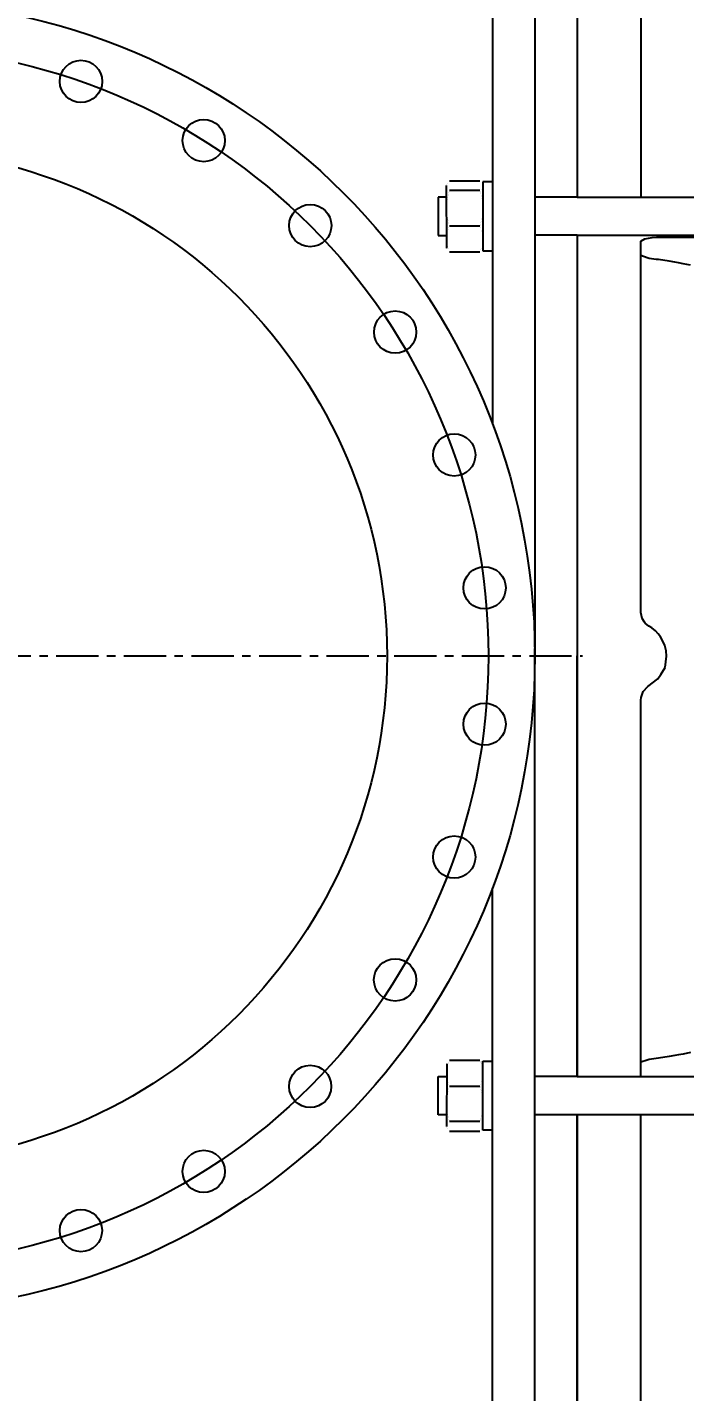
# Model space of a CAD drawing. Header units: inches. Extents: x 0 to 533, y 0 to 406.
# Drawn here: x 163.17 to 182.62, y 288.66 to 329 of the extents above; entities that cross this region are included whole.
import ezdxf

# ---------------------------------------------------------------- set-up
doc = ezdxf.new("R2010")
doc.units = ezdxf.units.IN
doc.header["$MEASUREMENT"] = 0
doc.linetypes.add('CENTER', pattern=[2, 1.25, -0.25, 0.25, -0.25])
doc.layers.add('UnFound-2', color=7, linetype='Continuous')
doc.styles.get("Standard").update_dxf_attribs({"font": 'arial.ttf'})
doc.dimstyles.new('STANDARD 2 PLCS', dxfattribs={"dimtxt": 0.125, "dimasz": 0.18, "dimexe": 0.18, "dimexo": 0.0625, "dimgap": 0.09, "dimtad": 0, "dimtih": 1, "dimtoh": 1, "dimzin": 4, "dimdsep": 46, "dimtxsty": 'Standard', "dimcen": 0.09, "dimaunit": 1, "dimadec": 0, "dimazin": 1, "dimtfac": 1, "dimtofl": 0, "dimtmove": 1, "dimatfit": 3, "dimfxl": 1, "dimtolj": 1, "dimtzin": 4, "dimarcsym": 0})

# ---------------------------------------------------------------- blocks, each defined once
blk = doc.blocks.new('P1INLETTV')
for p, q in [((47.525, 35.002), (47.525, 6.866)), ((48.781, 35.002), (48.781, -0.225)), ((50.037, 30.827), (50.037, 13.57)), ((50.037, 30.827), (50.037, 13.57)), ((46.174, 12.06), (46.166, 13.911)), ((46.258, 14.054), (47.157, 14.054)), ((47.157, 13.767), (46.258, 13.767)), ((47.525, 14.025), (47.242, 14.025)), ((47.242, 14.025), (47.242, 11.979)), ((45.925, 13.572), (45.923, 12.437)), ((46.167, 13.568), (45.925, 13.572)), ((50.037, 13.57), (48.781, 13.57)), ((46.258, 12.716), (47.157, 12.716)), ((45.923, 12.437), (46.174, 12.437)), ((50.037, 12.44), (48.781, 12.44)), ((50.037, 12.44), (50.037, 0)), ((50.037, 12.44), (50.037, 0)), ((46.258, 11.95), (47.157, 11.95)), ((47.242, 11.979), (47.525, 11.979)), ((48.781, -35.002), (48.781, 0.225)), ((50.037, -12.433), (50.037, 0)), ((50.037, -12.433), (50.037, 0)), ((47.525, -35.002), (47.525, -6.866)), ((46.174, -12.06), (46.166, -13.911)), ((46.258, -11.95), (47.157, -11.95)), ((47.242, -14.025), (47.242, -11.979)), ((47.242, -11.979), (47.525, -11.979)), ((45.925, -13.572), (45.923, -12.437)), ((45.923, -12.437), (46.174, -12.437)), ((50.037, -12.433), (48.781, -12.433)), ((46.258, -12.716), (47.157, -12.716)), ((46.167, -13.568), (45.925, -13.572)), ((50.037, -13.563), (48.781, -13.563)), ((50.037, -30.82), (50.037, -13.563)), ((50.037, -30.82), (50.037, -13.563)), ((47.157, -13.767), (46.258, -13.767)), ((46.258, -14.054), (47.157, -14.054)), ((47.525, -14.025), (47.242, -14.025))]:
    blk.add_line(p, q)
at = {"color": 5, "linetype": 'CENTER'}
blk.add_line((8.621, 0), (50.195, 0), dxfattribs=at)
for centre, radius in [((29.408, 0), 19.375), ((35.353, 16.99), 0.625), ((38.984, 15.241), 0.625), ((29.408, 0), 15), ((42.136, 12.728), 0.625), ((44.649, 9.577), 0.625), ((46.397, 5.945), 0.625), ((47.294, 2.015), 0.625), ((47.294, -2.016), 0.625), ((46.397, -5.945), 0.625), ((44.648, -9.577), 0.625), ((42.135, -12.728), 0.625), ((38.984, -15.241), 0.625), ((35.352, -16.99), 0.625)]:
    blk.add_circle(centre, radius)
at = {"color": 5}
blk.add_circle((29.408, 0), 18, dxfattribs=at)
at = {"layer": 'UnFound-2', "color": 7, "lineweight": 9}
for points in [[(46.174, 13.944, 0.0041, 0.0041, 0), (46.194, 13.98, 0.0041, 0.0041, 0)], [(46.174, 13.944, 0.00327, 0.00327, 0), (46.174, 13.911, 0.00327, 0.00327, 0)], [(46.258, 14.054, 0.000385, 0.000385, 0), (46.252, 14.049, 0.000385, 0.000385, 0), (46.246, 14.042, 0.000385, 0.000385, 0), (46.239, 14.037, 0.000385, 0.000385, 0), (46.235, 14.033, 0.000385, 0.000385, 0), (46.229, 14.026, 0.000385, 0.000385, 0), (46.224, 14.021, 0.000385, 0.000385, 0), (46.219, 14.015, 0.000385, 0.000385, 0), (46.215, 14.009, 0.000385, 0.000385, 0), (46.211, 14.004, 0.000385, 0.000385, 0), (46.207, 13.998, 0.000385, 0.000385, 0), (46.202, 13.993, 0.000385, 0.000385, 0), (46.2, 13.989, 0.000385, 0.000385, 0), (46.196, 13.984, 0.000385, 0.000385, 0), (46.194, 13.978, 0.000385, 0.000385, 0), (46.19, 13.972, 0.000385, 0.000385, 0), (46.188, 13.966, 0.000385, 0.000385, 0), (46.185, 13.962, 0.000385, 0.000385, 0), (46.183, 13.957, 0.000385, 0.000385, 0), (46.181, 13.952, 0.000385, 0.000385, 0), (46.179, 13.946, 0.000385, 0.000385, 0), (46.178, 13.94, 0.000385, 0.000385, 0), (46.176, 13.937, 0.000385, 0.000385, 0), (46.176, 13.931, 0.000385, 0.000385, 0), (46.175, 13.926, 0.000385, 0.000385, 0), (46.175, 13.921, 0.000385, 0.000385, 0), (46.175, 13.915, 0.000385, 0.000385, 0), (46.175, 13.911, 0.000385, 0.000385, 0)], [(46.174, 13.911, 0.000397, 0.000397, 0), (46.174, 13.906, 0.000397, 0.000397, 0), (46.174, 13.901, 0.000397, 0.000397, 0), (46.175, 13.895, 0.000397, 0.000397, 0), (46.176, 13.891, 0.000397, 0.000397, 0), (46.176, 13.885, 0.000397, 0.000397, 0), (46.178, 13.88, 0.000397, 0.000397, 0), (46.18, 13.875, 0.000397, 0.000397, 0), (46.181, 13.87, 0.000397, 0.000397, 0), (46.184, 13.865, 0.000397, 0.000397, 0), (46.186, 13.86, 0.000397, 0.000397, 0), (46.188, 13.853, 0.000397, 0.000397, 0), (46.191, 13.85, 0.000397, 0.000397, 0), (46.193, 13.845, 0.000397, 0.000397, 0), (46.195, 13.84, 0.000397, 0.000397, 0), (46.199, 13.834, 0.000397, 0.000397, 0), (46.203, 13.829, 0.000397, 0.000397, 0), (46.207, 13.823, 0.000397, 0.000397, 0), (46.212, 13.818, 0.000397, 0.000397, 0), (46.215, 13.812, 0.000397, 0.000397, 0), (46.219, 13.807, 0.000397, 0.000397, 0), (46.224, 13.801, 0.000397, 0.000397, 0), (46.229, 13.796, 0.000397, 0.000397, 0), (46.235, 13.79, 0.000397, 0.000397, 0), (46.24, 13.785, 0.000397, 0.000397, 0), (46.246, 13.778, 0.000397, 0.000397, 0), (46.252, 13.772, 0.000397, 0.000397, 0), (46.258, 13.768, 0.000397, 0.000397, 0)], [(46.258, 13.767, 0.00174, 0.00174, 0), (46.252, 13.746, 0.00174, 0.00174, 0), (46.246, 13.724, 0.00174, 0.00174, 0), (46.239, 13.704, 0.00174, 0.00174, 0), (46.235, 13.682, 0.00174, 0.00174, 0), (46.229, 13.662, 0.00174, 0.00174, 0), (46.224, 13.641, 0.00174, 0.00174, 0), (46.219, 13.621, 0.00174, 0.00174, 0), (46.215, 13.602, 0.00174, 0.00174, 0), (46.211, 13.582, 0.00174, 0.00174, 0), (46.207, 13.562, 0.00174, 0.00174, 0), (46.202, 13.542, 0.00174, 0.00174, 0), (46.2, 13.523, 0.00174, 0.00174, 0), (46.196, 13.503, 0.00174, 0.00174, 0), (46.194, 13.485, 0.00174, 0.00174, 0), (46.19, 13.467, 0.00174, 0.00174, 0), (46.188, 13.447, 0.00174, 0.00174, 0), (46.185, 13.428, 0.00174, 0.00174, 0), (46.183, 13.408, 0.00174, 0.00174, 0), (46.181, 13.39, 0.00174, 0.00174, 0), (46.179, 13.372, 0.00174, 0.00174, 0), (46.178, 13.352, 0.00174, 0.00174, 0), (46.176, 13.335, 0.00174, 0.00174, 0), (46.176, 13.316, 0.00174, 0.00174, 0), (46.175, 13.297, 0.00174, 0.00174, 0), (46.175, 13.278, 0.00174, 0.00174, 0), (46.175, 13.26, 0.00174, 0.00174, 0), (46.175, 13.24, 0.00174, 0.00174, 0)], [(47.242, 13.24, 0.00174, 0.00174, 0), (47.242, 13.26, 0.00174, 0.00174, 0), (47.242, 13.278, 0.00174, 0.00174, 0), (47.241, 13.297, 0.00174, 0.00174, 0), (47.24, 13.316, 0.00174, 0.00174, 0), (47.239, 13.335, 0.00174, 0.00174, 0), (47.238, 13.352, 0.00174, 0.00174, 0), (47.236, 13.372, 0.00174, 0.00174, 0), (47.235, 13.39, 0.00174, 0.00174, 0), (47.232, 13.408, 0.00174, 0.00174, 0), (47.23, 13.428, 0.00174, 0.00174, 0), (47.227, 13.448, 0.00174, 0.00174, 0), (47.225, 13.466, 0.00174, 0.00174, 0), (47.222, 13.485, 0.00174, 0.00174, 0), (47.22, 13.502, 0.00174, 0.00174, 0), (47.217, 13.523, 0.00174, 0.00174, 0), (47.213, 13.541, 0.00174, 0.00174, 0), (47.209, 13.562, 0.00174, 0.00174, 0), (47.204, 13.581, 0.00174, 0.00174, 0), (47.201, 13.602, 0.00174, 0.00174, 0), (47.196, 13.621, 0.00174, 0.00174, 0), (47.192, 13.641, 0.00174, 0.00174, 0), (47.186, 13.661, 0.00174, 0.00174, 0), (47.181, 13.683, 0.00174, 0.00174, 0), (47.176, 13.703, 0.00174, 0.00174, 0), (47.169, 13.724, 0.00174, 0.00174, 0), (47.164, 13.745, 0.00174, 0.00174, 0), (47.157, 13.767, 0.00174, 0.00174, 0)], [(47.242, 13.911, 0.000397, 0.000397, 0), (47.242, 13.916, 0.000397, 0.000397, 0), (47.242, 13.922, 0.000397, 0.000397, 0), (47.241, 13.927, 0.000397, 0.000397, 0), (47.24, 13.931, 0.000397, 0.000397, 0), (47.239, 13.936, 0.000397, 0.000397, 0), (47.238, 13.94, 0.000397, 0.000397, 0), (47.236, 13.946, 0.000397, 0.000397, 0), (47.235, 13.952, 0.000397, 0.000397, 0), (47.232, 13.957, 0.000397, 0.000397, 0), (47.23, 13.962, 0.000397, 0.000397, 0), (47.227, 13.967, 0.000397, 0.000397, 0), (47.225, 13.972, 0.000397, 0.000397, 0), (47.222, 13.978, 0.000397, 0.000397, 0), (47.22, 13.983, 0.000397, 0.000397, 0), (47.217, 13.988, 0.000397, 0.000397, 0), (47.213, 13.993, 0.000397, 0.000397, 0), (47.209, 13.999, 0.000397, 0.000397, 0), (47.204, 14.005, 0.000397, 0.000397, 0), (47.201, 14.009, 0.000397, 0.000397, 0), (47.196, 14.014, 0.000397, 0.000397, 0), (47.192, 14.021, 0.000397, 0.000397, 0), (47.186, 14.026, 0.000397, 0.000397, 0), (47.181, 14.032, 0.000397, 0.000397, 0), (47.176, 14.037, 0.000397, 0.000397, 0), (47.169, 14.043, 0.000397, 0.000397, 0), (47.164, 14.05, 0.000397, 0.000397, 0), (47.157, 14.054, 0.000397, 0.000397, 0)], [(47.157, 13.767, 0.000385, 0.000385, 0), (47.164, 13.773, 0.000385, 0.000385, 0), (47.17, 13.779, 0.000385, 0.000385, 0), (47.176, 13.786, 0.000385, 0.000385, 0), (47.181, 13.789, 0.000385, 0.000385, 0), (47.186, 13.795, 0.000385, 0.000385, 0), (47.192, 13.801, 0.000385, 0.000385, 0), (47.196, 13.807, 0.000385, 0.000385, 0), (47.2, 13.812, 0.000385, 0.000385, 0), (47.204, 13.818, 0.000385, 0.000385, 0), (47.209, 13.824, 0.000385, 0.000385, 0), (47.213, 13.829, 0.000385, 0.000385, 0), (47.217, 13.834, 0.000385, 0.000385, 0), (47.22, 13.839, 0.000385, 0.000385, 0), (47.222, 13.844, 0.000385, 0.000385, 0), (47.225, 13.85, 0.000385, 0.000385, 0), (47.227, 13.854, 0.000385, 0.000385, 0), (47.23, 13.861, 0.000385, 0.000385, 0), (47.232, 13.865, 0.000385, 0.000385, 0), (47.235, 13.869, 0.000385, 0.000385, 0), (47.236, 13.874, 0.000385, 0.000385, 0), (47.237, 13.88, 0.000385, 0.000385, 0), (47.239, 13.885, 0.000385, 0.000385, 0), (47.24, 13.89, 0.000385, 0.000385, 0), (47.241, 13.895, 0.000385, 0.000385, 0), (47.241, 13.901, 0.000385, 0.000385, 0), (47.242, 13.907, 0.000385, 0.000385, 0), (47.242, 13.911, 0.000385, 0.000385, 0)], [(47.242, 13.944, 0.0041, 0.0041, 0), (47.221, 13.98, 0.0041, 0.0041, 0)], [(46.174, 13.24, 0.00173, 0.00173, 0), (46.174, 13.221, 0.00173, 0.00173, 0), (46.174, 13.203, 0.00173, 0.00173, 0), (46.175, 13.184, 0.00173, 0.00173, 0), (46.176, 13.165, 0.00173, 0.00173, 0), (46.176, 13.148, 0.00173, 0.00173, 0), (46.178, 13.129, 0.00173, 0.00173, 0), (46.18, 13.109, 0.00173, 0.00173, 0), (46.181, 13.092, 0.00173, 0.00173, 0), (46.184, 13.072, 0.00173, 0.00173, 0), (46.186, 13.053, 0.00173, 0.00173, 0), (46.188, 13.034, 0.00173, 0.00173, 0), (46.191, 13.017, 0.00173, 0.00173, 0), (46.193, 12.997, 0.00173, 0.00173, 0), (46.195, 12.978, 0.00173, 0.00173, 0), (46.199, 12.958, 0.00173, 0.00173, 0), (46.203, 12.94, 0.00173, 0.00173, 0), (46.207, 12.921, 0.00173, 0.00173, 0), (46.212, 12.9, 0.00173, 0.00173, 0), (46.215, 12.879, 0.00173, 0.00173, 0), (46.219, 12.86, 0.00173, 0.00173, 0), (46.224, 12.84, 0.00173, 0.00173, 0), (46.229, 12.82, 0.00173, 0.00173, 0), (46.235, 12.798, 0.00173, 0.00173, 0), (46.24, 12.778, 0.00173, 0.00173, 0), (46.246, 12.757, 0.00173, 0.00173, 0), (46.252, 12.737, 0.00173, 0.00173, 0), (46.258, 12.716, 0.00173, 0.00173, 0)], [(47.157, 12.716, 0.00174, 0.00174, 0), (47.164, 12.736, 0.00174, 0.00174, 0), (47.17, 12.757, 0.00174, 0.00174, 0), (47.176, 12.777, 0.00174, 0.00174, 0), (47.181, 12.798, 0.00174, 0.00174, 0), (47.186, 12.82, 0.00174, 0.00174, 0), (47.192, 12.84, 0.00174, 0.00174, 0), (47.196, 12.86, 0.00174, 0.00174, 0), (47.2, 12.879, 0.00174, 0.00174, 0), (47.204, 12.9, 0.00174, 0.00174, 0), (47.209, 12.921, 0.00174, 0.00174, 0), (47.213, 12.939, 0.00174, 0.00174, 0), (47.217, 12.958, 0.00174, 0.00174, 0), (47.22, 12.977, 0.00174, 0.00174, 0), (47.222, 12.997, 0.00174, 0.00174, 0), (47.225, 13.016, 0.00174, 0.00174, 0), (47.227, 13.034, 0.00174, 0.00174, 0), (47.23, 13.053, 0.00174, 0.00174, 0), (47.232, 13.072, 0.00174, 0.00174, 0), (47.235, 13.092, 0.00174, 0.00174, 0), (47.236, 13.11, 0.00174, 0.00174, 0), (47.237, 13.129, 0.00174, 0.00174, 0), (47.239, 13.148, 0.00174, 0.00174, 0), (47.24, 13.165, 0.00174, 0.00174, 0), (47.241, 13.184, 0.00174, 0.00174, 0), (47.241, 13.203, 0.00174, 0.00174, 0), (47.242, 13.221, 0.00174, 0.00174, 0), (47.242, 13.241, 0.00174, 0.00174, 0)], [(46.258, 12.716, 0.00125, 0.00125, 0), (46.252, 12.698, 0.00125, 0.00125, 0), (46.246, 12.684, 0.00125, 0.00125, 0), (46.239, 12.668, 0.00125, 0.00125, 0), (46.235, 12.654, 0.00125, 0.00125, 0), (46.229, 12.639, 0.00125, 0.00125, 0), (46.224, 12.623, 0.00125, 0.00125, 0), (46.219, 12.609, 0.00125, 0.00125, 0), (46.215, 12.594, 0.00125, 0.00125, 0), (46.211, 12.58, 0.00125, 0.00125, 0), (46.207, 12.566, 0.00125, 0.00125, 0), (46.202, 12.552, 0.00125, 0.00125, 0), (46.2, 12.537, 0.00125, 0.00125, 0), (46.196, 12.524, 0.00125, 0.00125, 0), (46.194, 12.509, 0.00125, 0.00125, 0), (46.19, 12.495, 0.00125, 0.00125, 0), (46.188, 12.483, 0.00125, 0.00125, 0), (46.185, 12.467, 0.00125, 0.00125, 0), (46.183, 12.455, 0.00125, 0.00125, 0), (46.181, 12.441, 0.00125, 0.00125, 0), (46.179, 12.427, 0.00125, 0.00125, 0), (46.178, 12.414, 0.00125, 0.00125, 0), (46.176, 12.4, 0.00125, 0.00125, 0), (46.176, 12.386, 0.00125, 0.00125, 0), (46.175, 12.374, 0.00125, 0.00125, 0), (46.175, 12.36, 0.00125, 0.00125, 0), (46.175, 12.345, 0.00125, 0.00125, 0), (46.175, 12.332, 0.00125, 0.00125, 0)], [(47.242, 12.332, 0.00126, 0.00126, 0), (47.242, 12.345, 0.00126, 0.00126, 0), (47.242, 12.36, 0.00126, 0.00126, 0), (47.241, 12.373, 0.00126, 0.00126, 0), (47.24, 12.387, 0.00126, 0.00126, 0), (47.239, 12.399, 0.00126, 0.00126, 0), (47.238, 12.414, 0.00126, 0.00126, 0), (47.236, 12.427, 0.00126, 0.00126, 0), (47.235, 12.441, 0.00126, 0.00126, 0), (47.232, 12.454, 0.00126, 0.00126, 0), (47.23, 12.468, 0.00126, 0.00126, 0), (47.227, 12.482, 0.00126, 0.00126, 0), (47.225, 12.496, 0.00126, 0.00126, 0), (47.222, 12.509, 0.00126, 0.00126, 0), (47.22, 12.524, 0.00126, 0.00126, 0), (47.217, 12.537, 0.00126, 0.00126, 0), (47.213, 12.553, 0.00126, 0.00126, 0), (47.209, 12.566, 0.00126, 0.00126, 0), (47.204, 12.58, 0.00126, 0.00126, 0), (47.201, 12.594, 0.00126, 0.00126, 0), (47.196, 12.608, 0.00126, 0.00126, 0), (47.192, 12.624, 0.00126, 0.00126, 0), (47.186, 12.638, 0.00126, 0.00126, 0), (47.181, 12.654, 0.00126, 0.00126, 0), (47.176, 12.668, 0.00126, 0.00126, 0), (47.169, 12.684, 0.00126, 0.00126, 0), (47.164, 12.699, 0.00126, 0.00126, 0), (47.157, 12.715, 0.00126, 0.00126, 0)], [(46.174, 12.332, 0.00125, 0.00125, 0), (46.174, 12.318, 0.00125, 0.00125, 0), (46.174, 12.306, 0.00125, 0.00125, 0), (46.175, 12.291, 0.00125, 0.00125, 0), (46.176, 12.278, 0.00125, 0.00125, 0), (46.176, 12.265, 0.00125, 0.00125, 0), (46.178, 12.251, 0.00125, 0.00125, 0), (46.18, 12.237, 0.00125, 0.00125, 0), (46.181, 12.224, 0.00125, 0.00125, 0), (46.184, 12.21, 0.00125, 0.00125, 0), (46.186, 12.196, 0.00125, 0.00125, 0), (46.188, 12.184, 0.00125, 0.00125, 0), (46.191, 12.168, 0.00125, 0.00125, 0), (46.193, 12.155, 0.00125, 0.00125, 0), (46.195, 12.14, 0.00125, 0.00125, 0), (46.199, 12.127, 0.00125, 0.00125, 0), (46.203, 12.112, 0.00125, 0.00125, 0), (46.207, 12.099, 0.00125, 0.00125, 0), (46.212, 12.084, 0.00125, 0.00125, 0), (46.215, 12.071, 0.00125, 0.00125, 0), (46.219, 12.056, 0.00125, 0.00125, 0), (46.224, 12.04, 0.00125, 0.00125, 0), (46.229, 12.028, 0.00125, 0.00125, 0), (46.235, 12.01, 0.00125, 0.00125, 0), (46.24, 11.997, 0.00125, 0.00125, 0), (46.246, 11.981, 0.00125, 0.00125, 0), (46.252, 11.965, 0.00125, 0.00125, 0), (46.258, 11.951, 0.00125, 0.00125, 0)], [(47.157, 11.95, 0.00125, 0.00125, 0), (47.164, 11.965, 0.00125, 0.00125, 0), (47.17, 11.981, 0.00125, 0.00125, 0), (47.176, 11.997, 0.00125, 0.00125, 0), (47.181, 12.01, 0.00125, 0.00125, 0), (47.186, 12.027, 0.00125, 0.00125, 0), (47.192, 12.041, 0.00125, 0.00125, 0), (47.196, 12.055, 0.00125, 0.00125, 0), (47.2, 12.07, 0.00125, 0.00125, 0), (47.204, 12.085, 0.00125, 0.00125, 0), (47.209, 12.098, 0.00125, 0.00125, 0), (47.213, 12.113, 0.00125, 0.00125, 0), (47.217, 12.127, 0.00125, 0.00125, 0), (47.22, 12.14, 0.00125, 0.00125, 0), (47.222, 12.155, 0.00125, 0.00125, 0), (47.225, 12.169, 0.00125, 0.00125, 0), (47.227, 12.183, 0.00125, 0.00125, 0), (47.23, 12.197, 0.00125, 0.00125, 0), (47.232, 12.21, 0.00125, 0.00125, 0), (47.235, 12.224, 0.00125, 0.00125, 0), (47.236, 12.237, 0.00125, 0.00125, 0), (47.237, 12.251, 0.00125, 0.00125, 0), (47.239, 12.264, 0.00125, 0.00125, 0), (47.24, 12.279, 0.00125, 0.00125, 0), (47.241, 12.291, 0.00125, 0.00125, 0), (47.241, 12.305, 0.00125, 0.00125, 0), (47.242, 12.319, 0.00125, 0.00125, 0), (47.242, 12.331, 0.00125, 0.00125, 0)], [(46.174, 12.06, 0.00401, 0.00401, 0), (46.194, 12.025, 0.00401, 0.00401, 0)], [(46.258, 11.95, 0.000215, 0.000215, 0), (46.255, 11.954, 0.000215, 0.000215, 0), (46.251, 11.957, 0.000215, 0.000215, 0), (46.247, 11.96, 0.000215, 0.000215, 0), (46.244, 11.964, 0.000215, 0.000215, 0), (46.24, 11.966, 0.000215, 0.000215, 0), (46.238, 11.97, 0.000215, 0.000215, 0), (46.235, 11.972, 0.000215, 0.000215, 0), (46.231, 11.976, 0.000215, 0.000215, 0), (46.228, 11.979, 0.000215, 0.000215, 0), (46.226, 11.983, 0.000215, 0.000215, 0), (46.223, 11.986, 0.000215, 0.000215, 0), (46.22, 11.988, 0.000215, 0.000215, 0), (46.218, 11.991, 0.000215, 0.000215, 0), (46.215, 11.995, 0.000215, 0.000215, 0), (46.212, 11.999, 0.000215, 0.000215, 0), (46.211, 12.001, 0.000215, 0.000215, 0), (46.208, 12.004, 0.000215, 0.000215, 0), (46.206, 12.008, 0.000215, 0.000215, 0), (46.203, 12.01, 0.000215, 0.000215, 0), (46.201, 12.012, 0.000215, 0.000215, 0), (46.2, 12.016, 0.000215, 0.000215, 0), (46.198, 12.019, 0.000215, 0.000215, 0), (46.196, 12.022, 0.000215, 0.000215, 0), (46.194, 12.025, 0.000215, 0.000215, 0)], [(47.222, 12.025, 0.000272, 0.000272, 0), (47.22, 12.022, 0.000272, 0.000272, 0), (47.218, 12.02, 0.000272, 0.000272, 0), (47.216, 12.016, 0.000272, 0.000272, 0), (47.214, 12.012, 0.000272, 0.000272, 0), (47.212, 12.01, 0.000272, 0.000272, 0), (47.209, 12.007, 0.000272, 0.000272, 0), (47.207, 12.004, 0.000272, 0.000272, 0), (47.205, 12.001, 0.000272, 0.000272, 0), (47.203, 11.999, 0.000272, 0.000272, 0), (47.201, 11.995, 0.000272, 0.000272, 0), (47.199, 11.992, 0.000272, 0.000272, 0), (47.196, 11.988, 0.000272, 0.000272, 0), (47.192, 11.986, 0.000272, 0.000272, 0), (47.19, 11.983, 0.000272, 0.000272, 0), (47.187, 11.979, 0.000272, 0.000272, 0), (47.183, 11.976, 0.000272, 0.000272, 0), (47.181, 11.972, 0.000272, 0.000272, 0), (47.179, 11.969, 0.000272, 0.000272, 0), (47.175, 11.966, 0.000272, 0.000272, 0), (47.172, 11.964, 0.000272, 0.000272, 0), (47.168, 11.96, 0.000272, 0.000272, 0), (47.165, 11.957, 0.000272, 0.000272, 0), (47.161, 11.954, 0.000272, 0.000272, 0), (47.157, 11.95, 0.000272, 0.000272, 0)], [(47.242, 12.06, 0.00401, 0.00401, 0), (47.221, 12.025, 0.00401, 0.00401, 0)], [(46.174, -12.06, 0.00401, 0.00401, 0), (46.194, -12.025, 0.00401, 0.00401, 0)], [(46.174, -12.332, 0.00125, 0.00125, 0), (46.174, -12.318, 0.00125, 0.00125, 0), (46.174, -12.306, 0.00125, 0.00125, 0), (46.175, -12.291, 0.00125, 0.00125, 0), (46.176, -12.278, 0.00125, 0.00125, 0), (46.176, -12.265, 0.00125, 0.00125, 0), (46.178, -12.251, 0.00125, 0.00125, 0), (46.18, -12.237, 0.00125, 0.00125, 0), (46.181, -12.224, 0.00125, 0.00125, 0), (46.184, -12.21, 0.00125, 0.00125, 0), (46.186, -12.196, 0.00125, 0.00125, 0), (46.188, -12.184, 0.00125, 0.00125, 0), (46.191, -12.168, 0.00125, 0.00125, 0), (46.193, -12.155, 0.00125, 0.00125, 0), (46.195, -12.14, 0.00125, 0.00125, 0), (46.199, -12.127, 0.00125, 0.00125, 0), (46.203, -12.112, 0.00125, 0.00125, 0), (46.207, -12.099, 0.00125, 0.00125, 0), (46.212, -12.084, 0.00125, 0.00125, 0), (46.215, -12.071, 0.00125, 0.00125, 0), (46.219, -12.056, 0.00125, 0.00125, 0), (46.224, -12.04, 0.00125, 0.00125, 0), (46.229, -12.028, 0.00125, 0.00125, 0), (46.235, -12.01, 0.00125, 0.00125, 0), (46.24, -11.997, 0.00125, 0.00125, 0), (46.246, -11.981, 0.00125, 0.00125, 0), (46.252, -11.965, 0.00125, 0.00125, 0), (46.258, -11.951, 0.00125, 0.00125, 0)], [(46.258, -11.95, 0.000215, 0.000215, 0), (46.255, -11.954, 0.000215, 0.000215, 0), (46.251, -11.957, 0.000215, 0.000215, 0), (46.247, -11.96, 0.000215, 0.000215, 0), (46.244, -11.964, 0.000215, 0.000215, 0), (46.24, -11.966, 0.000215, 0.000215, 0), (46.238, -11.97, 0.000215, 0.000215, 0), (46.235, -11.972, 0.000215, 0.000215, 0), (46.231, -11.976, 0.000215, 0.000215, 0), (46.228, -11.979, 0.000215, 0.000215, 0), (46.226, -11.983, 0.000215, 0.000215, 0), (46.223, -11.986, 0.000215, 0.000215, 0), (46.22, -11.988, 0.000215, 0.000215, 0), (46.218, -11.991, 0.000215, 0.000215, 0), (46.215, -11.995, 0.000215, 0.000215, 0), (46.212, -11.999, 0.000215, 0.000215, 0), (46.211, -12.001, 0.000215, 0.000215, 0), (46.208, -12.004, 0.000215, 0.000215, 0), (46.206, -12.008, 0.000215, 0.000215, 0), (46.203, -12.01, 0.000215, 0.000215, 0), (46.201, -12.012, 0.000215, 0.000215, 0), (46.2, -12.016, 0.000215, 0.000215, 0), (46.198, -12.019, 0.000215, 0.000215, 0), (46.196, -12.022, 0.000215, 0.000215, 0), (46.194, -12.025, 0.000215, 0.000215, 0)], [(47.157, -11.95, 0.00125, 0.00125, 0), (47.164, -11.965, 0.00125, 0.00125, 0), (47.17, -11.981, 0.00125, 0.00125, 0), (47.176, -11.997, 0.00125, 0.00125, 0), (47.181, -12.01, 0.00125, 0.00125, 0), (47.186, -12.027, 0.00125, 0.00125, 0), (47.192, -12.041, 0.00125, 0.00125, 0), (47.196, -12.055, 0.00125, 0.00125, 0), (47.2, -12.07, 0.00125, 0.00125, 0), (47.204, -12.085, 0.00125, 0.00125, 0), (47.209, -12.098, 0.00125, 0.00125, 0), (47.213, -12.113, 0.00125, 0.00125, 0), (47.217, -12.127, 0.00125, 0.00125, 0), (47.22, -12.14, 0.00125, 0.00125, 0), (47.222, -12.155, 0.00125, 0.00125, 0), (47.225, -12.169, 0.00125, 0.00125, 0), (47.227, -12.183, 0.00125, 0.00125, 0), (47.23, -12.197, 0.00125, 0.00125, 0), (47.232, -12.21, 0.00125, 0.00125, 0), (47.235, -12.224, 0.00125, 0.00125, 0), (47.236, -12.237, 0.00125, 0.00125, 0), (47.237, -12.251, 0.00125, 0.00125, 0), (47.239, -12.264, 0.00125, 0.00125, 0), (47.24, -12.279, 0.00125, 0.00125, 0), (47.241, -12.291, 0.00125, 0.00125, 0), (47.241, -12.305, 0.00125, 0.00125, 0), (47.242, -12.319, 0.00125, 0.00125, 0), (47.242, -12.331, 0.00125, 0.00125, 0)], [(47.222, -12.025, 0.000272, 0.000272, 0), (47.22, -12.022, 0.000272, 0.000272, 0), (47.218, -12.02, 0.000272, 0.000272, 0), (47.216, -12.016, 0.000272, 0.000272, 0), (47.214, -12.012, 0.000272, 0.000272, 0), (47.212, -12.01, 0.000272, 0.000272, 0), (47.209, -12.007, 0.000272, 0.000272, 0), (47.207, -12.004, 0.000272, 0.000272, 0), (47.205, -12.001, 0.000272, 0.000272, 0), (47.203, -11.999, 0.000272, 0.000272, 0), (47.201, -11.995, 0.000272, 0.000272, 0), (47.199, -11.992, 0.000272, 0.000272, 0), (47.196, -11.988, 0.000272, 0.000272, 0), (47.192, -11.986, 0.000272, 0.000272, 0), (47.19, -11.983, 0.000272, 0.000272, 0), (47.187, -11.979, 0.000272, 0.000272, 0), (47.183, -11.976, 0.000272, 0.000272, 0), (47.181, -11.972, 0.000272, 0.000272, 0), (47.179, -11.969, 0.000272, 0.000272, 0), (47.175, -11.966, 0.000272, 0.000272, 0), (47.172, -11.964, 0.000272, 0.000272, 0), (47.168, -11.96, 0.000272, 0.000272, 0), (47.165, -11.957, 0.000272, 0.000272, 0), (47.161, -11.954, 0.000272, 0.000272, 0), (47.157, -11.95, 0.000272, 0.000272, 0)], [(47.242, -12.06, 0.00401, 0.00401, 0), (47.221, -12.025, 0.00401, 0.00401, 0)], [(46.258, -12.716, 0.00125, 0.00125, 0), (46.252, -12.698, 0.00125, 0.00125, 0), (46.246, -12.684, 0.00125, 0.00125, 0), (46.239, -12.668, 0.00125, 0.00125, 0), (46.235, -12.654, 0.00125, 0.00125, 0), (46.229, -12.639, 0.00125, 0.00125, 0), (46.224, -12.623, 0.00125, 0.00125, 0), (46.219, -12.609, 0.00125, 0.00125, 0), (46.215, -12.594, 0.00125, 0.00125, 0), (46.211, -12.58, 0.00125, 0.00125, 0), (46.207, -12.566, 0.00125, 0.00125, 0), (46.202, -12.552, 0.00125, 0.00125, 0), (46.2, -12.537, 0.00125, 0.00125, 0), (46.196, -12.524, 0.00125, 0.00125, 0), (46.194, -12.509, 0.00125, 0.00125, 0), (46.19, -12.495, 0.00125, 0.00125, 0), (46.188, -12.483, 0.00125, 0.00125, 0), (46.185, -12.467, 0.00125, 0.00125, 0), (46.183, -12.455, 0.00125, 0.00125, 0), (46.181, -12.441, 0.00125, 0.00125, 0), (46.179, -12.427, 0.00125, 0.00125, 0), (46.178, -12.414, 0.00125, 0.00125, 0), (46.176, -12.4, 0.00125, 0.00125, 0), (46.176, -12.386, 0.00125, 0.00125, 0), (46.175, -12.374, 0.00125, 0.00125, 0), (46.175, -12.36, 0.00125, 0.00125, 0), (46.175, -12.345, 0.00125, 0.00125, 0), (46.175, -12.332, 0.00125, 0.00125, 0)], [(47.242, -12.332, 0.00126, 0.00126, 0), (47.242, -12.345, 0.00126, 0.00126, 0), (47.242, -12.36, 0.00126, 0.00126, 0), (47.241, -12.373, 0.00126, 0.00126, 0), (47.24, -12.387, 0.00126, 0.00126, 0), (47.239, -12.399, 0.00126, 0.00126, 0), (47.238, -12.414, 0.00126, 0.00126, 0), (47.236, -12.427, 0.00126, 0.00126, 0), (47.235, -12.441, 0.00126, 0.00126, 0), (47.232, -12.454, 0.00126, 0.00126, 0), (47.23, -12.468, 0.00126, 0.00126, 0), (47.227, -12.482, 0.00126, 0.00126, 0), (47.225, -12.496, 0.00126, 0.00126, 0), (47.222, -12.509, 0.00126, 0.00126, 0), (47.22, -12.524, 0.00126, 0.00126, 0), (47.217, -12.537, 0.00126, 0.00126, 0), (47.213, -12.553, 0.00126, 0.00126, 0), (47.209, -12.566, 0.00126, 0.00126, 0), (47.204, -12.58, 0.00126, 0.00126, 0), (47.201, -12.594, 0.00126, 0.00126, 0), (47.196, -12.608, 0.00126, 0.00126, 0), (47.192, -12.624, 0.00126, 0.00126, 0), (47.186, -12.638, 0.00126, 0.00126, 0), (47.181, -12.654, 0.00126, 0.00126, 0), (47.176, -12.668, 0.00126, 0.00126, 0), (47.169, -12.684, 0.00126, 0.00126, 0), (47.164, -12.699, 0.00126, 0.00126, 0), (47.157, -12.715, 0.00126, 0.00126, 0)], [(46.174, -13.24, 0.00173, 0.00173, 0), (46.174, -13.221, 0.00173, 0.00173, 0), (46.174, -13.203, 0.00173, 0.00173, 0), (46.175, -13.184, 0.00173, 0.00173, 0), (46.176, -13.165, 0.00173, 0.00173, 0), (46.176, -13.148, 0.00173, 0.00173, 0), (46.178, -13.129, 0.00173, 0.00173, 0), (46.18, -13.109, 0.00173, 0.00173, 0), (46.181, -13.092, 0.00173, 0.00173, 0), (46.184, -13.072, 0.00173, 0.00173, 0), (46.186, -13.053, 0.00173, 0.00173, 0), (46.188, -13.034, 0.00173, 0.00173, 0), (46.191, -13.017, 0.00173, 0.00173, 0), (46.193, -12.997, 0.00173, 0.00173, 0), (46.195, -12.978, 0.00173, 0.00173, 0), (46.199, -12.958, 0.00173, 0.00173, 0), (46.203, -12.94, 0.00173, 0.00173, 0), (46.207, -12.921, 0.00173, 0.00173, 0), (46.212, -12.9, 0.00173, 0.00173, 0), (46.215, -12.879, 0.00173, 0.00173, 0), (46.219, -12.86, 0.00173, 0.00173, 0), (46.224, -12.84, 0.00173, 0.00173, 0), (46.229, -12.82, 0.00173, 0.00173, 0), (46.235, -12.798, 0.00173, 0.00173, 0), (46.24, -12.778, 0.00173, 0.00173, 0), (46.246, -12.757, 0.00173, 0.00173, 0), (46.252, -12.737, 0.00173, 0.00173, 0), (46.258, -12.716, 0.00173, 0.00173, 0)], [(47.157, -12.716, 0.00174, 0.00174, 0), (47.164, -12.736, 0.00174, 0.00174, 0), (47.17, -12.757, 0.00174, 0.00174, 0), (47.176, -12.777, 0.00174, 0.00174, 0), (47.181, -12.798, 0.00174, 0.00174, 0), (47.186, -12.82, 0.00174, 0.00174, 0), (47.192, -12.84, 0.00174, 0.00174, 0), (47.196, -12.86, 0.00174, 0.00174, 0), (47.2, -12.879, 0.00174, 0.00174, 0), (47.204, -12.9, 0.00174, 0.00174, 0), (47.209, -12.921, 0.00174, 0.00174, 0), (47.213, -12.939, 0.00174, 0.00174, 0), (47.217, -12.958, 0.00174, 0.00174, 0), (47.22, -12.977, 0.00174, 0.00174, 0), (47.222, -12.997, 0.00174, 0.00174, 0), (47.225, -13.016, 0.00174, 0.00174, 0), (47.227, -13.034, 0.00174, 0.00174, 0), (47.23, -13.053, 0.00174, 0.00174, 0), (47.232, -13.072, 0.00174, 0.00174, 0), (47.235, -13.092, 0.00174, 0.00174, 0), (47.236, -13.11, 0.00174, 0.00174, 0), (47.237, -13.129, 0.00174, 0.00174, 0), (47.239, -13.148, 0.00174, 0.00174, 0), (47.24, -13.165, 0.00174, 0.00174, 0), (47.241, -13.184, 0.00174, 0.00174, 0), (47.241, -13.203, 0.00174, 0.00174, 0), (47.242, -13.221, 0.00174, 0.00174, 0), (47.242, -13.241, 0.00174, 0.00174, 0)], [(46.258, -13.767, 0.00174, 0.00174, 0), (46.252, -13.746, 0.00174, 0.00174, 0), (46.246, -13.724, 0.00174, 0.00174, 0), (46.239, -13.704, 0.00174, 0.00174, 0), (46.235, -13.682, 0.00174, 0.00174, 0), (46.229, -13.662, 0.00174, 0.00174, 0), (46.224, -13.641, 0.00174, 0.00174, 0), (46.219, -13.621, 0.00174, 0.00174, 0), (46.215, -13.602, 0.00174, 0.00174, 0), (46.211, -13.582, 0.00174, 0.00174, 0), (46.207, -13.562, 0.00174, 0.00174, 0), (46.202, -13.542, 0.00174, 0.00174, 0), (46.2, -13.523, 0.00174, 0.00174, 0), (46.196, -13.503, 0.00174, 0.00174, 0), (46.194, -13.485, 0.00174, 0.00174, 0), (46.19, -13.467, 0.00174, 0.00174, 0), (46.188, -13.447, 0.00174, 0.00174, 0), (46.185, -13.428, 0.00174, 0.00174, 0), (46.183, -13.408, 0.00174, 0.00174, 0), (46.181, -13.39, 0.00174, 0.00174, 0), (46.179, -13.372, 0.00174, 0.00174, 0), (46.178, -13.352, 0.00174, 0.00174, 0), (46.176, -13.335, 0.00174, 0.00174, 0), (46.176, -13.316, 0.00174, 0.00174, 0), (46.175, -13.297, 0.00174, 0.00174, 0), (46.175, -13.278, 0.00174, 0.00174, 0), (46.175, -13.26, 0.00174, 0.00174, 0), (46.175, -13.24, 0.00174, 0.00174, 0)], [(47.242, -13.24, 0.00174, 0.00174, 0), (47.242, -13.26, 0.00174, 0.00174, 0), (47.242, -13.278, 0.00174, 0.00174, 0), (47.241, -13.297, 0.00174, 0.00174, 0), (47.24, -13.316, 0.00174, 0.00174, 0), (47.239, -13.335, 0.00174, 0.00174, 0), (47.238, -13.352, 0.00174, 0.00174, 0), (47.236, -13.372, 0.00174, 0.00174, 0), (47.235, -13.39, 0.00174, 0.00174, 0), (47.232, -13.408, 0.00174, 0.00174, 0), (47.23, -13.428, 0.00174, 0.00174, 0), (47.227, -13.448, 0.00174, 0.00174, 0), (47.225, -13.466, 0.00174, 0.00174, 0), (47.222, -13.485, 0.00174, 0.00174, 0), (47.22, -13.502, 0.00174, 0.00174, 0), (47.217, -13.523, 0.00174, 0.00174, 0), (47.213, -13.541, 0.00174, 0.00174, 0), (47.209, -13.562, 0.00174, 0.00174, 0), (47.204, -13.581, 0.00174, 0.00174, 0), (47.201, -13.602, 0.00174, 0.00174, 0), (47.196, -13.621, 0.00174, 0.00174, 0), (47.192, -13.641, 0.00174, 0.00174, 0), (47.186, -13.661, 0.00174, 0.00174, 0), (47.181, -13.683, 0.00174, 0.00174, 0), (47.176, -13.703, 0.00174, 0.00174, 0), (47.169, -13.724, 0.00174, 0.00174, 0), (47.164, -13.745, 0.00174, 0.00174, 0), (47.157, -13.767, 0.00174, 0.00174, 0)], [(46.174, -13.944, 0.00327, 0.00327, 0), (46.174, -13.911, 0.00327, 0.00327, 0)], [(46.174, -13.944, 0.0041, 0.0041, 0), (46.194, -13.98, 0.0041, 0.0041, 0)], [(46.174, -13.911, 0.000397, 0.000397, 0), (46.174, -13.906, 0.000397, 0.000397, 0), (46.174, -13.901, 0.000397, 0.000397, 0), (46.175, -13.895, 0.000397, 0.000397, 0), (46.176, -13.891, 0.000397, 0.000397, 0), (46.176, -13.885, 0.000397, 0.000397, 0), (46.178, -13.88, 0.000397, 0.000397, 0), (46.18, -13.875, 0.000397, 0.000397, 0), (46.181, -13.87, 0.000397, 0.000397, 0), (46.184, -13.865, 0.000397, 0.000397, 0), (46.186, -13.86, 0.000397, 0.000397, 0), (46.188, -13.853, 0.000397, 0.000397, 0), (46.191, -13.85, 0.000397, 0.000397, 0), (46.193, -13.845, 0.000397, 0.000397, 0), (46.195, -13.84, 0.000397, 0.000397, 0), (46.199, -13.834, 0.000397, 0.000397, 0), (46.203, -13.829, 0.000397, 0.000397, 0), (46.207, -13.823, 0.000397, 0.000397, 0), (46.212, -13.818, 0.000397, 0.000397, 0), (46.215, -13.812, 0.000397, 0.000397, 0), (46.219, -13.807, 0.000397, 0.000397, 0), (46.224, -13.801, 0.000397, 0.000397, 0), (46.229, -13.796, 0.000397, 0.000397, 0), (46.235, -13.79, 0.000397, 0.000397, 0), (46.24, -13.785, 0.000397, 0.000397, 0), (46.246, -13.778, 0.000397, 0.000397, 0), (46.252, -13.772, 0.000397, 0.000397, 0), (46.258, -13.768, 0.000397, 0.000397, 0)], [(46.258, -14.054, 0.000385, 0.000385, 0), (46.252, -14.049, 0.000385, 0.000385, 0), (46.246, -14.042, 0.000385, 0.000385, 0), (46.239, -14.037, 0.000385, 0.000385, 0), (46.235, -14.033, 0.000385, 0.000385, 0), (46.229, -14.026, 0.000385, 0.000385, 0), (46.224, -14.021, 0.000385, 0.000385, 0), (46.219, -14.015, 0.000385, 0.000385, 0), (46.215, -14.009, 0.000385, 0.000385, 0), (46.211, -14.004, 0.000385, 0.000385, 0), (46.207, -13.998, 0.000385, 0.000385, 0), (46.202, -13.993, 0.000385, 0.000385, 0), (46.2, -13.989, 0.000385, 0.000385, 0), (46.196, -13.984, 0.000385, 0.000385, 0), (46.194, -13.978, 0.000385, 0.000385, 0), (46.19, -13.972, 0.000385, 0.000385, 0), (46.188, -13.966, 0.000385, 0.000385, 0), (46.185, -13.962, 0.000385, 0.000385, 0), (46.183, -13.957, 0.000385, 0.000385, 0), (46.181, -13.952, 0.000385, 0.000385, 0), (46.179, -13.946, 0.000385, 0.000385, 0), (46.178, -13.94, 0.000385, 0.000385, 0), (46.176, -13.937, 0.000385, 0.000385, 0), (46.176, -13.931, 0.000385, 0.000385, 0), (46.175, -13.926, 0.000385, 0.000385, 0), (46.175, -13.921, 0.000385, 0.000385, 0), (46.175, -13.915, 0.000385, 0.000385, 0), (46.175, -13.911, 0.000385, 0.000385, 0)], [(47.157, -13.767, 0.000385, 0.000385, 0), (47.164, -13.773, 0.000385, 0.000385, 0), (47.17, -13.779, 0.000385, 0.000385, 0), (47.176, -13.786, 0.000385, 0.000385, 0), (47.181, -13.789, 0.000385, 0.000385, 0), (47.186, -13.795, 0.000385, 0.000385, 0), (47.192, -13.801, 0.000385, 0.000385, 0), (47.196, -13.807, 0.000385, 0.000385, 0), (47.2, -13.812, 0.000385, 0.000385, 0), (47.204, -13.818, 0.000385, 0.000385, 0), (47.209, -13.824, 0.000385, 0.000385, 0), (47.213, -13.829, 0.000385, 0.000385, 0), (47.217, -13.834, 0.000385, 0.000385, 0), (47.22, -13.839, 0.000385, 0.000385, 0), (47.222, -13.844, 0.000385, 0.000385, 0), (47.225, -13.85, 0.000385, 0.000385, 0), (47.227, -13.854, 0.000385, 0.000385, 0), (47.23, -13.861, 0.000385, 0.000385, 0), (47.232, -13.865, 0.000385, 0.000385, 0), (47.235, -13.869, 0.000385, 0.000385, 0), (47.236, -13.874, 0.000385, 0.000385, 0), (47.237, -13.88, 0.000385, 0.000385, 0), (47.239, -13.885, 0.000385, 0.000385, 0), (47.24, -13.89, 0.000385, 0.000385, 0), (47.241, -13.895, 0.000385, 0.000385, 0), (47.241, -13.901, 0.000385, 0.000385, 0), (47.242, -13.907, 0.000385, 0.000385, 0), (47.242, -13.911, 0.000385, 0.000385, 0)], [(47.242, -13.911, 0.000397, 0.000397, 0), (47.242, -13.916, 0.000397, 0.000397, 0), (47.242, -13.922, 0.000397, 0.000397, 0), (47.241, -13.927, 0.000397, 0.000397, 0), (47.24, -13.931, 0.000397, 0.000397, 0), (47.239, -13.936, 0.000397, 0.000397, 0), (47.238, -13.94, 0.000397, 0.000397, 0), (47.236, -13.946, 0.000397, 0.000397, 0), (47.235, -13.952, 0.000397, 0.000397, 0), (47.232, -13.957, 0.000397, 0.000397, 0), (47.23, -13.962, 0.000397, 0.000397, 0), (47.227, -13.967, 0.000397, 0.000397, 0), (47.225, -13.972, 0.000397, 0.000397, 0), (47.222, -13.978, 0.000397, 0.000397, 0), (47.22, -13.983, 0.000397, 0.000397, 0), (47.217, -13.988, 0.000397, 0.000397, 0), (47.213, -13.993, 0.000397, 0.000397, 0), (47.209, -13.999, 0.000397, 0.000397, 0), (47.204, -14.005, 0.000397, 0.000397, 0), (47.201, -14.009, 0.000397, 0.000397, 0), (47.196, -14.014, 0.000397, 0.000397, 0), (47.192, -14.021, 0.000397, 0.000397, 0), (47.186, -14.026, 0.000397, 0.000397, 0), (47.181, -14.032, 0.000397, 0.000397, 0), (47.176, -14.037, 0.000397, 0.000397, 0), (47.169, -14.043, 0.000397, 0.000397, 0), (47.164, -14.05, 0.000397, 0.000397, 0), (47.157, -14.054, 0.000397, 0.000397, 0)], [(47.242, -13.944, 0.0041, 0.0041, 0), (47.221, -13.98, 0.0041, 0.0041, 0)]]:
    blk.add_lwpolyline(points, format="xyseb", dxfattribs=at)
blk = doc.blocks.new('30inter')
for p, q in [((0, 63.794), (0, 46.536)), ((1.884, 63.794), (1.884, 46.536)), ((0, 46.536), (12, 46.536)), ((0, 45.406), (12, 45.406)), ((0, 45.406), (0, 20.534)), ((1.884, 34.253), (1.885, 45.233)), ((1.885, 45.233), (1.998, 45.306)), ((1.998, 45.306), (2.214, 45.346)), ((2.214, 45.346), (2.346, 45.349)), ((2.346, 45.349), (9.347, 45.35)), ((2.067, 44.741), (1.885, 44.806)), ((2.13, 44.725), (2.067, 44.741)), ((2.199, 44.712), (2.13, 44.725)), ((2.33, 44.695), (2.199, 44.712)), ((2.405, 44.686), (2.33, 44.695)), ((2.721, 44.639), (2.405, 44.686)), ((2.884, 44.612), (2.721, 44.639)), ((2.993, 44.592), (2.884, 44.612)), ((3.137, 44.565), (2.993, 44.592)), ((3.347, 44.524), (3.137, 44.565)), ((1.925, 34.075), (1.884, 34.253)), ((1.987, 33.969), (1.925, 34.075)), ((2.012, 33.936), (1.987, 33.969)), ((2.118, 33.848), (2.012, 33.936)), ((2.204, 33.795), (2.118, 33.848)), ((2.312, 33.709), (2.204, 33.795)), ((2.392, 33.626), (2.312, 33.709)), ((2.465, 33.533), (2.392, 33.626)), ((2.526, 33.427), (2.465, 33.533)), ((2.589, 33.278), (2.526, 33.427)), ((2.626, 33.122), (2.589, 33.278)), ((2.638, 32.966), (2.626, 33.122)), ((2.598, 32.63), (2.623, 32.791)), ((2.623, 32.791), (2.638, 32.966)), ((2.084, 32.063), (2.379, 32.294)), ((2.379, 32.294), (2.476, 32.418)), ((2.476, 32.418), (2.598, 32.63)), ((1.891, 31.741), (1.954, 31.914)), ((1.954, 31.914), (2.084, 32.063)), ((1.884, 31.662), (1.891, 31.741)), ((1.884, 20.528), (1.884, 31.662)), ((2.067, 21.02), (1.885, 20.955)), ((2.13, 21.037), (2.067, 21.02)), ((2.199, 21.049), (2.13, 21.037)), ((2.33, 21.067), (2.199, 21.049)), ((2.405, 21.075), (2.33, 21.067)), ((2.721, 21.123), (2.405, 21.075)), ((2.884, 21.15), (2.721, 21.123)), ((2.993, 21.169), (2.884, 21.15)), ((3.137, 21.196), (2.993, 21.169)), ((3.347, 21.237), (3.137, 21.196)), ((0, 20.534), (12, 20.534)), ((0, 19.404), (12, 19.404)), ((0, 19.404), (0, 2.146)), ((1.884, 2.146), (1.884, 19.404))]:
    blk.add_line(p, q)
blk = doc.blocks.new('*D158')
at = {"color": 0, "lineweight": -2, "transparency": 16777216}
for p, q in [((158.815, 308.61), (158.815, 312.21)), ((157.015, 310.41), (160.615, 310.41)), ((138.216, 272.156), (148.574, 291.392)), ((134.616, 272.156), (138.216, 272.156))]:
    blk.add_line(p, q, dxfattribs=at)
at = {"color": 0, "transparency": 16777216}
blk.add_solid([(148.046, 291.677), (149.102, 291.108), (150.281, 294.562)], dxfattribs=at)
at = {"layer": 'Defpoints', "color": 0, "transparency": 16777216}
for p in [(167.348, 326.259), (150.281, 294.562)]:
    blk.add_point(p, dxfattribs=at)
at = {"color": 0, "transparency": 16777216, "insert": (117.604, 272.156), "char_height": 2.5, "attachment_point": 5}
blk.add_mtext('\\A1;∅36.00 [914.4] B.C.', dxfattribs=at)

msp = doc.modelspace()

# ---------------------------------------------------------------- block references
for name, p in [('P1INLETTV', (129.40695, 310.41032)), ('30inter', (179.44437, 277.44388))]:
    msp.add_blockref(name, p)

# ---------------------------------------------------------------- dimensions: what is measured, and where the dimension line sits
dim = msp.add_diameter_dim_2p(p1=(167.34842, 326.25877), p2=(150.28071, 294.56188), text='<> [914.4] B.C.', dimstyle='STANDARD 2 PLCS', override={"dimscale": 20})
dim.commit()
dim.dimension.update_dxf_attribs({"geometry": '*D158', "text_midpoint": (138.21588, 272.15598), "dimtype": 163})

doc.saveas('drawing.dxf')
